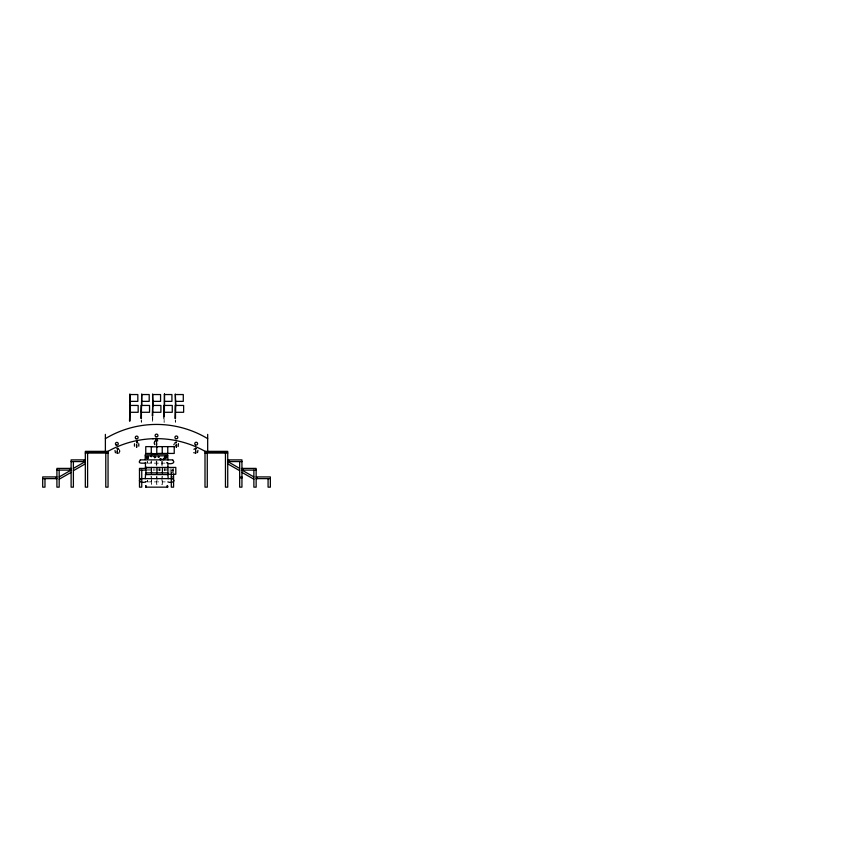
<?xml version="1.0" encoding="UTF-8"?>
<svg xmlns="http://www.w3.org/2000/svg" width="854" height="854" viewBox="0 0 854 854"><rect width="100%" height="100%" fill="white"/><g stroke="black" fill="none" stroke-linecap="round" stroke-linejoin="round"><path stroke-width="0.64" stroke-dasharray="4.27 3.2" d="M147.187 462.526L147.187 461.544M147.379 481.282L147.379 480.3M147.272 462.676L147.272 461.395M147.464 481.432L147.742 480.418M150.752 462.719L151.307 462.719M146.728 463.135L165.025 463.135M147.251 468.963L155.204 468.963M156.528 468.963L172.444 468.963L172.444 472.732M147.251 470.106L155.214 470.106M156.528 470.106L173.575 470.106M171.302 472.379L172.444 472.379M150.955 481.475L151.5 481.475M146.92 481.891L165.217 481.891M161.929 484.314L162.484 484.314L162.452 476.447M175.497 419.709L175.497 422.335L174.985 419.709M173.575 468.398L173.575 472.732M171.302 470.106L171.302 472.732M170.159 468.568L170.159 473.127M164.833 468.568L164.833 470.842M164.128 418.396L164.128 422.335L163.616 418.396M162.292 461.011L162.292 465.558M161.94 476.447L161.918 484.314M161.726 461.011L161.726 465.558M159.282 468.568L159.282 470.842M156.976 476.447L156.997 484.314L156.442 484.314L156.463 476.447M156.805 461.011L156.805 465.558M156.239 461.011L156.239 465.558M153.848 468.568L153.848 470.842M152.759 415.781L152.759 422.335L152.247 415.781M151.478 476.447L151.478 484.314L150.966 476.447M151.297 460.658L151.297 463.284L150.784 460.658M141.39 419.709L141.39 422.335L140.889 419.709"/><path stroke-width="1.28" d="M176.202 445.265L176.191 447.122M119.645 451.755L119.603 450.528M145.159 459.58L145.404 454.136L167.533 454.114L167.992 459.954M145.265 478.71L145.714 472.87L167.843 472.892L168.185 478.71M115.002 450.528L115.439 452.769M173.949 444.827L174.013 444.24M134.494 443.781L134.462 446.162M145.447 467.255L145.991 467.266M138.796 446.162L138.775 443.781M167.203 467.416L167.95 467.266M178.166 446.482L178.454 443.642M197.498 452.599L197.936 450.357M154.777 441.251L154.19 442.959L154.681 444.603M157.104 439.842L155.983 439.959M157.296 439.927L156.165 440.376L155.652 439.671M117.457 449.439L117.265 448.393M136.789 442.084L136.864 442.874M118.033 448.254L117.244 448.606M137.195 441.988L136.597 442.244M137.366 442.116L136.576 442.457M174.536 443.119L176.308 442.479M193.869 449.236L196.292 448.649M118.61 453.132L119.154 452.769M106.238 452.342L107.956 451.35A99.171 99.171 0 0 1 205.088 451.339L206.817 452.342M73.391 468.398L85.325 461.576L71.117 461.576M59.182 476.927L71.117 470.106L56.908 470.106M73.391 470.671L85.325 463.85M59.182 479.201L71.117 472.379M155.289 440.845L157.798 440.845M145.778 481.752L146.173 481.528M165.345 458.054L164.534 458.182L165.708 457.221L166.242 457.669L166.626 456.612L164.715 456.847L165.11 457.605L164.843 456.538L165.761 455.897L166.679 457.861L165.847 457.979M140.195 460.295C135.903 464.928 147.646 462.441 145.586 463.167M140.387 479.051C136.875 482.361 143.856 482.99 145.618 481.891M152.727 438.721L153.282 438.689M147.112 456.58L146.429 456.612L146.813 457.669L147.347 457.221L148.521 458.182L147.326 458.801L146.376 457.861L147.005 456.666L148.34 456.847L147.945 457.605L148.212 456.538L147.539 456.57M164.459 393.982L164.395 411.03M130.363 394.548L137.825 394.548L137.825 401.369L130.363 401.369M141.732 394.548L149.194 394.548L149.194 401.369L141.732 401.369M153.09 394.548L160.563 394.548L160.563 401.369L153.09 401.369M164.459 394.548L171.921 394.548L171.921 401.369L164.459 401.369M175.828 394.548L183.29 394.548L183.29 401.369L175.828 401.369M152.749 405.287L152.247 415.781M129.989 405.447L138.167 405.447L138.167 412.29L129.989 412.29M141.358 405.447L149.535 405.447L149.535 412.29L141.358 412.29L141.721 393.982L141.732 405.789M152.727 405.447L160.894 405.447L160.894 412.29L152.727 412.29M164.096 405.447L172.262 405.447L172.262 412.29L164.096 412.29M175.454 405.447L183.631 405.447L183.631 412.29L175.454 412.29M130.246 411.03L129.861 393.982L130.363 405.789M175.508 411.03L175.316 393.982L175.828 405.789M152.247 446.621L145.767 446.621L145.767 453.442L152.247 453.442M157.755 446.802L151.275 446.802L151.275 453.623L157.755 453.623M86.457 451.915L104.925 451.915M208.13 451.915L226.598 451.915M85.325 453.058L108.052 453.058M205.003 453.058L227.73 453.058M145.159 455.822L167.896 455.822M85.325 459.879L71.117 459.879L71.117 487.154L73.391 487.154L73.391 461.576M140.195 459.879L172.871 459.879M227.73 459.879L241.938 459.879L241.938 487.154L239.664 487.154L239.664 461.576M241.938 461.576L227.73 461.576L239.664 468.398M167.64 463.135C169.391 464.629 176.394 463.348 172.871 460.295M145.959 467.426L175.807 467.426L175.807 474.269L167.576 474.269M71.117 468.398L56.908 468.398L56.908 487.154L59.182 487.154L59.182 470.106M146.034 468.398L139.48 468.398L139.48 487.154L141.753 487.154L141.753 470.106M241.938 468.398L256.147 468.398L256.147 487.154L253.873 487.154L253.873 470.106M139.48 470.106L146.034 470.106M256.147 470.106L241.938 470.106L253.873 476.927M145.361 474.568L168.089 474.568M56.908 476.927L42.7 476.927L42.7 487.154L44.974 487.154L44.974 478.624M171.302 476.927L172.444 476.927M240.807 476.927L241.938 476.927M256.147 476.927L270.355 476.927L270.355 487.154L268.081 487.154L268.081 478.624M240.807 478.059L241.938 478.059M42.7 478.624L56.908 478.624M140.387 478.624L173.063 478.624M256.147 478.624L270.355 478.624M167.832 481.891C169.604 483.086 176.575 482.296 173.063 479.051M145.639 486.865L146.215 486.865M167.17 486.865L167.736 486.865M145.714 487.154L167.736 487.154M136.629 442.618L137.889 442.874M117.297 448.766L119.069 449.407M176.105 445.222L176.5 444.475L176.426 447.122M227.73 463.85L239.664 470.671M241.938 472.379L253.873 479.201M193.783 452.599L194.328 452.951M154.104 456.463L154.777 456.58L154.617 457.829L155.855 457.029L155.14 456.484L154.19 457.136M257.278 477.493L257.278 478.624M243.08 468.963L243.08 470.106M228.872 460.445L228.872 461.576M225.456 453.058L225.456 487.154L227.73 487.154L227.73 451.35L205.003 451.35L205.003 487.154L207.276 487.154L207.276 453.058M207.671 434.376L207.671 451.35M195.865 448.243L195.865 448.841M195.758 453.228L195.641 450.538L195.523 453.228M195.417 448.243L195.417 448.841M176.084 441.934L176.084 442.852M175.497 418.396L175.497 405.287L174.985 418.396M173.575 474.034L173.575 487.154L171.302 487.154L171.302 473.511M167.896 463.423L167.918 474.269M167.758 446.621L167.758 453.442M164.47 393.982L164.47 405.789M164.128 417.083L164.128 405.287L163.616 417.083M162.409 467.426L162.409 473.127M162.239 446.621L162.239 453.442M156.933 467.426L156.933 473.127M156.773 439.842L156.773 440.856M156.656 445.244L156.549 442.543L156.431 445.244M156.314 439.842L156.314 440.856M153.101 405.789L152.599 393.982L152.759 415.781M151.436 467.426L151.436 473.127M145.895 467.223L145.959 473.127M145.447 462.43L145.447 468.109M141.39 418.396L141.39 405.287L140.889 418.396M136.747 447.261L136.629 444.571L136.523 447.261M130.032 421.022L130.032 405.287L129.52 421.022M117.414 453.41L117.297 450.709L117.19 453.41M105.779 453.058L105.779 487.154L108.052 487.154L108.052 451.35L85.325 451.35L85.325 487.154L87.599 487.154L87.599 453.058M105.384 434.376L105.384 451.35M84.183 460.445L84.183 461.576M69.975 468.963L69.975 470.106M55.766 477.493L55.766 478.624M105.384 438.636A99.171 99.171 0 0 1 207.671 438.636M167.491 481.507L167.491 481.507M158.865 457.136L158.214 457.253L158.278 456.58L158.951 456.463L158.865 457.136M145.682 485.862L146.173 486.15L145.682 485.862M167.01 462.772L167.501 463.06L167.01 462.772M167.203 485.862L167.694 486.15L167.203 485.862M160.787 459.463L160.605 459.996L159.89 459.463L160.189 458.619L161.086 458.609L160.787 459.463M151.425 456.612L150.752 456.538L151.019 455.908L151.692 455.993L151.425 456.612M163.989 459.292L163.712 459.772L163.125 459.089L163.573 458.31L164.438 458.534L164.534 459.431L163.989 459.292M174.227 446.621L156.773 446.621L156.773 453.442L174.227 453.442L174.227 446.621M116.155 445.03A1.42 1.42 0 0 0 118.279 443.802A1.42 1.42 0 0 0 116.155 442.564A1.42 1.42 0 0 0 116.155 445.03M155.812 436.757A1.42 1.42 0 0 0 157.947 435.529A1.42 1.42 0 0 0 155.812 434.302A1.42 1.42 0 0 0 155.812 436.757M135.989 438.753A1.42 1.42 0 0 0 138.113 437.526A1.42 1.42 0 0 0 135.989 436.287A1.42 1.42 0 0 0 135.989 438.753M175.646 438.646A1.42 1.42 0 0 0 177.781 437.408A1.42 1.42 0 0 0 175.646 436.18A1.42 1.42 0 0 0 175.646 438.646M195.481 444.881A1.42 1.42 0 0 0 197.616 443.653A1.42 1.42 0 0 0 195.481 442.425A1.42 1.42 0 0 0 195.481 444.881"/></g></svg>
